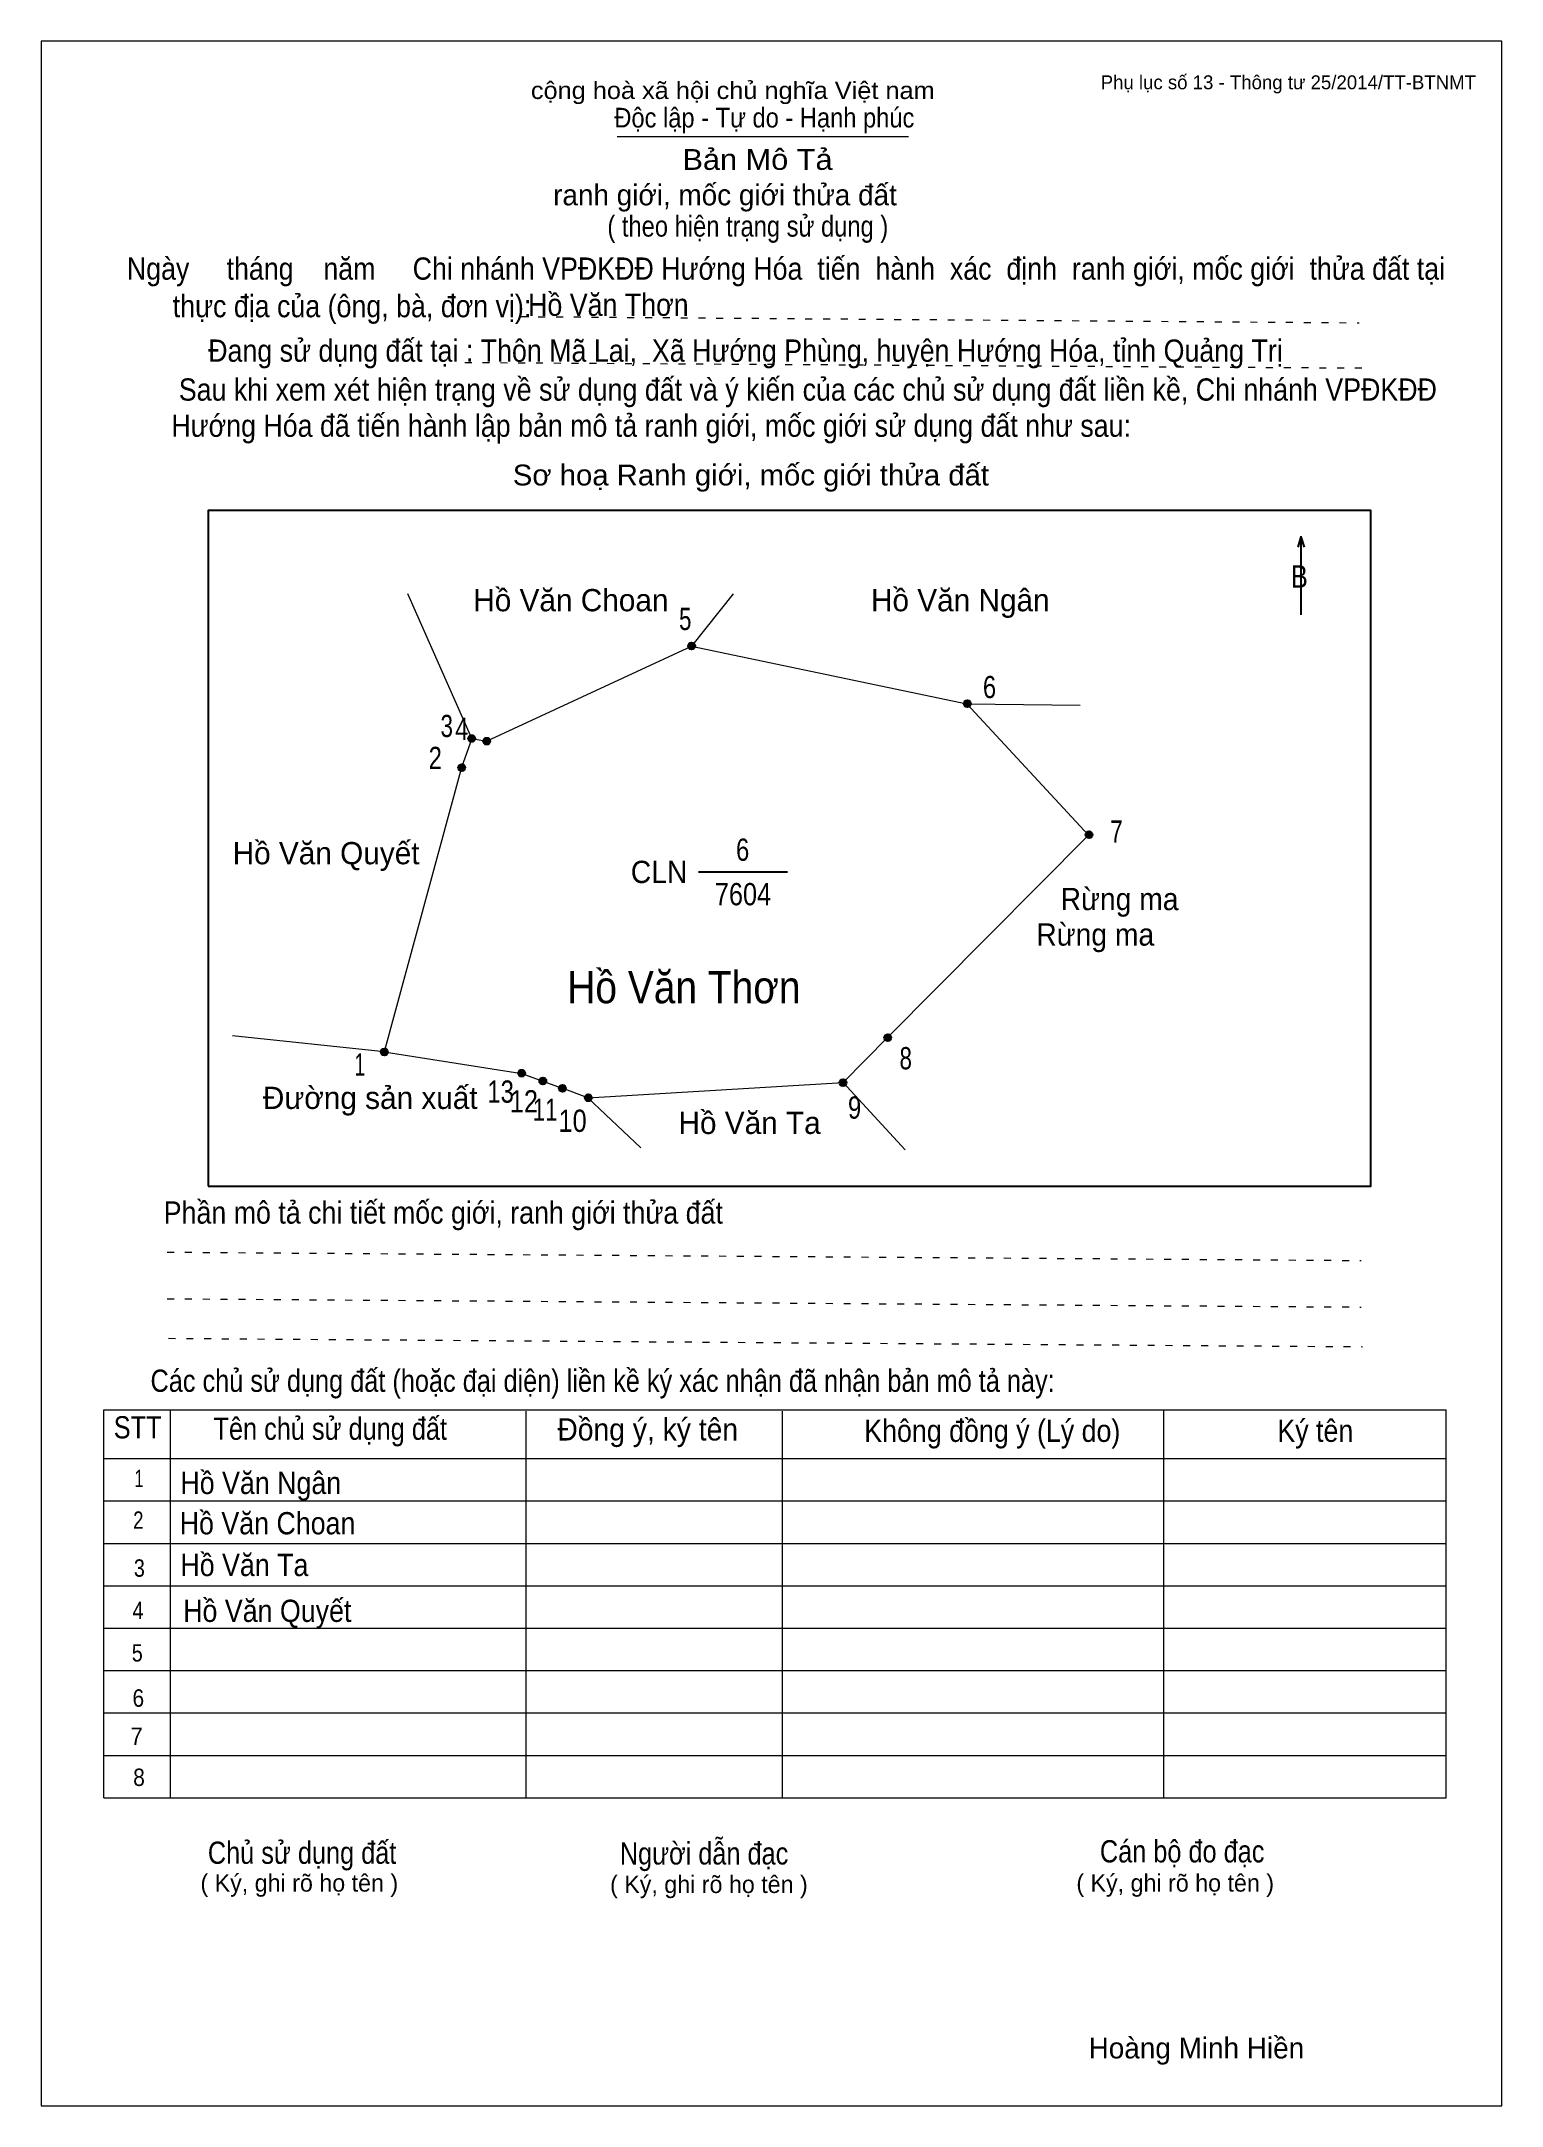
# Model space of a CAD drawing. Header units: centimetres. Extents: x 0 to 21, y 0 to 29.7.
import ezdxf
from ezdxf.enums import TextEntityAlignment as Align

# ---------------------------------------------------------------- set-up
doc = ezdxf.new("R2010")
doc.units = ezdxf.units.CM
doc.header["$LTSCALE"] = 0.13
doc.linetypes.add('DOTTED', pattern=[1.5, 0.3, -1.2])
for name, color, linetype, lineweight in [('1', 7, 'Continuous', 13), ('32', 7, 'Continuous', 25), ('33', 7, 'Continuous', 25), ('6', 7, 'Continuous', 13), ('62', 7, 'Continuous', 13)]:
    doc.layers.add(name, color=color, linetype=linetype, lineweight=lineweight)
for name, color, linetype in [('2', 7, 'Continuous'), ('34', 7, 'Continuous'), ('63', 7, 'Continuous')]:
    doc.layers.add(name, color=color, linetype=linetype)

msp = doc.modelspace()

# ---------------------------------------------------------------- hatches: boundary and pattern name
at = {"layer": '32'}
for points in [[(9.4002, 21.0004, 1), (9.3002, 21.0004, 1)], [(13.3663, 20.17, 1), (13.2663, 20.17, 1)], [(6.2382, 19.6698, 1), (6.1382, 19.6698, 1)], [(6.453, 19.6311, 1), (6.353, 19.6311, 1)], [(6.0956, 19.2504, 1), (5.9956, 19.2504, 1)], [(15.1171, 18.2842, 1), (15.0171, 18.2842, 1)], [(4.9829, 15.1587, 1), (4.8829, 15.1587, 1)], [(12.2211, 15.3665, 1), (12.1211, 15.3665, 1)], [(6.9578, 14.8547, 1), (6.8578, 14.8547, 1)], [(7.2617, 14.7423, 1), (7.1617, 14.7423, 1)], [(7.544, 14.6376, 1), (7.444, 14.6376, 1)], [(11.5783, 14.719, 1), (11.4783, 14.719, 1)], [(7.9146, 14.5004, 1), (7.8146, 14.5004, 1)]]:
    msp.add_hatch(color=256, dxfattribs=at).paths.add_polyline_path(points)

# ---------------------------------------------------------------- linework, layer by layer
at = {"layer": '1'}
msp.add_lwpolyline([(21, 0), (21, 29.7), (0, 29.7), (0, 0)], close=True, dxfattribs=at)
at = {"layer": '32'}
for centre in [(9.3502, 21.0004), (13.3163, 20.17), (6.1882, 19.6698), (6.403, 19.6311), (6.0456, 19.2504), (15.0671, 18.2842), (4.9329, 15.1587), (12.1711, 15.3665), (6.9078, 14.8547), (7.2117, 14.7423), (7.494, 14.6376), (11.5283, 14.719), (7.8646, 14.5004)]:
    msp.add_circle(centre, 0.05, dxfattribs=at)
at = {"layer": '33'}
msp.add_line((9.45, 17.75), (10.73, 17.75), dxfattribs=at)
at = {"layer": '6'}
for p, q in [((6.19, 19.67), (5.27, 21.75)), ((9.95, 21.75), (9.35, 21)), ((9.35, 21), (13.31, 20.17)), ((13.31, 20.17), (15.06, 18.28)), ((13.31, 20.17), (14.94, 20.15)), ((6.19, 19.67), (6.04, 19.25)), ((6.04, 19.25), (4.93, 15.16)), ((15.06, 18.28), (12.17, 15.37)), ((4.93, 15.16), (2.75, 15.39)), ((12.17, 15.37), (11.53, 14.72)), ((7.86, 14.5), (7.49, 14.64)), ((7.86, 14.5), (11.53, 14.72)), ((11.53, 14.72), (12.42, 13.75)), ((7.86, 14.5), (8.62, 13.78))]:
    msp.add_line(p, q, dxfattribs=at)
for points in [[(6.19, 19.67), (6.4, 19.63), (9.35, 21)], [(4.93, 15.16), (6.91, 14.85), (7.21, 14.74), (7.49, 14.64)]]:
    msp.add_lwpolyline(points, dxfattribs=at)
at = {"layer": '62'}
for p, q in [((8.28, 28.33), (12.47, 28.33)), ((0.9, 10.01), (20.2, 10.01)), ((0.9, 4.43), (0.9, 10.01)), ((1.86, 4.43), (1.86, 10.01)), ((6.97, 4.43), (6.97, 9.99)), ((10.66, 4.43), (10.66, 9.99)), ((16.14, 4.43), (16.14, 10.01)), ((20.2, 4.43), (20.2, 10.01)), ((0.9, 9.31), (20.2, 9.31)), ((0.9, 8.7), (20.2, 8.7)), ((0.9, 8.09), (20.2, 8.09)), ((0.9, 7.48), (20.2, 7.48)), ((0.9, 6.87), (20.2, 6.87)), ((0.9, 6.26), (20.2, 6.26)), ((0.9, 5.65), (20.2, 5.65)), ((0.9, 5.04), (20.2, 5.04)), ((0.9, 4.43), (20.2, 4.43))]:
    msp.add_line(p, q, dxfattribs=at)
at = {"layer": '62', "linetype": 'DOTTED'}
for p, q in [((6.89, 25.74), (18.95, 25.65)), ((6.09, 25.08), (19.04, 25)), ((1.81, 12.28), (18.98, 12.16)), ((1.81, 11.61), (18.98, 11.49)), ((1.83, 11.04), (19, 10.92))]:
    msp.add_line(p, q, dxfattribs=at)
at = {"layer": '62', "lineweight": 25}
for p, q in [((18.11, 22.58), (18.11, 21.45)), ((18.11, 22.57), (18.07, 22.42)), ((18.11, 22.57), (18.16, 22.42))]:
    msp.add_line(p, q, dxfattribs=at)
msp.add_lwpolyline([(2.4, 13.23), (19.12, 13.23), (19.12, 22.95), (2.4, 22.95)], close=True, dxfattribs=at)

# ---------------------------------------------------------------- texts
at = {"layer": '2', "width": 0.9}
msp.add_text('Hồ Văn Thơn', height=0.4651, dxfattribs=at).set_placement((9.24, 15.86), align=Align.CENTER)
at = {"layer": '32'}
for s, width, p in [('5', 0.75, (9.26, 21.23)), ('6', 0.8, (13.635, 20.25)), ('3', 0.75, (5.83, 19.69)), ('4', 0.8, (6.045, 19.65)), ('2', 0.8, (5.665, 19.23)), ('7', 0.75, (15.46, 18.17)), ('8', 0.75, (12.43, 14.91)), ('1', 0.65, (4.58, 14.82)), ('13', 0.8, (6.605, 14.43)), ('12', 0.85, (6.94, 14.29)), ('11', 0.75, (7.245, 14.17)), ('10', 0.85, (7.64, 14.01)), ('9', 0.8, (11.695, 14.2))]:
    msp.add_text(s, height=0.32, dxfattribs=dict(at, width=width)).set_placement(p, align=Align.CENTER)
at = {"layer": '33'}
for s, p in [('Hồ Văn Choan', (7.615, 21.5)), ('Hồ Văn Ngân', (13.215, 21.5)), ('Hồ Văn Quyết', (4.095, 17.86)), ('Đường sản xuất', (4.73, 14.34)), ('Hồ Văn Ta', (10.185, 13.98))]:
    msp.add_text(s, height=0.32, dxfattribs=at).set_placement(p, align=Align.CENTER)
for s, width, p in [('6', 0.8, (10.085, 17.91)), ('7604', 0.85, (10.09, 17.27)), ('Rừng ma', 0.95, (15.505, 17.2)), ('Rừng ma', 0.95, (15.505, 17.2)), ('Rừng ma', 0.95, (15.155, 16.69))]:
    msp.add_text(s, height=0.32, dxfattribs=dict(at, width=width)).set_placement(p, align=Align.CENTER)
at = {"layer": '33', "width": 0.95}
msp.add_text('CLN', height=0.32, dxfattribs=at).set_placement((9.29, 17.59), align=Align.RIGHT)
at = {"layer": '34', "width": 0.9}
for s, p in [('Hồ Văn Thơn', (7, 25.75)), ('Hồ Văn Ngân', (2, 8.8)), ('Hồ Văn Choan', (1.99, 8.22)), ('Hồ Văn Ta', (2, 7.62)), ('Hồ Văn Quyết', (2.04, 6.96))]:
    msp.add_text(s, height=0.32, dxfattribs=at).set_placement(p)
at = {"layer": '62'}
for s, height, width, p in [('cộng hoà xã hội chủ nghĩa Việt nam', 0.2474, 1.1, (7.04, 28.87)), ('Độc lập - Tự do - Hạnh phúc', 0.2828, 0.9, (8.24, 28.46)), ('Bản Mô Tả', 0.3, 1.1, (9.22, 27.85)), ('( theo hiện trạng sử dụng )', 0.3, 0.85, (8.14, 26.89)), ('Ngày     tháng    năm     Chi nhánh VPĐKĐĐ Hướng Hóa  tiến  hành  xác  định  ranh giới, mốc giới  thửa đất tại ', 0.32, 0.9, (1.23, 26.27)), ('thực địa của (ông, bà, đơn vị): ', 0.32, 0.9, (1.89, 25.73)), ('Đang sử dụng đất tại : Thôn Mã Lai,  Xã Hướng Phùng, huyện Hướng Hóa, tỉnh Quảng Trị', 0.32, 0.9, (2.4, 25.09)), (' Sau khi xem xét hiện trạng về sử dụng đất và ý kiến của các chủ sử dụng đất liền kề, Chi nhánh VPĐKĐĐ ', 0.32, 0.9, (1.87, 24.53)), ('Hướng Hóa đã tiến hành lập bản mô tả ranh giới, mốc giới sử dụng đất như sau:', 0.32, 0.9, (1.87, 24.01)), ('Sơ hoạ Ranh giới, mốc giới thửa đất', 0.3, 1.05, (6.78, 23.31)), ('B', 0.32, 0.85, (17.97, 21.84)), ('Phần mô tả chi tiết mốc giới, ranh giới thửa đất ', 0.32, 0.9, (1.76, 12.69)), ('Các chủ sử dụng đất (hoặc đại diện) liền kề ký xác nhận đã nhận bản mô tả này:', 0.32, 0.85, (1.57, 10.27))]:
    msp.add_text(s, height=height, dxfattribs=dict(at, width=width)).set_placement(p)
msp.add_text('ranh giới, mốc giới thửa đất', height=0.3, dxfattribs=at).set_placement((7.36, 27.34))
for s, height, width, p in [('STT', 0.32, 0.85, (1.385, 9.6)), ('Tên chủ sử dụng đất', 0.32, 0.85, (4.155, 9.58)), ('Đồng ý, ký tên', 0.32, 0.95, (8.72, 9.57)), ('Không đồng ý (Lý do)', 0.32, 0.9, (13.675, 9.55)), ('Ký tên', 0.32, 0.9, (18.32, 9.55)), ('1', 0.25, 0.7, (1.405, 8.9)), ('2', 0.25, 0.8, (1.395, 8.3)), ('3', 0.25, 0.85, (1.41, 7.61)), ('4', 0.25, 0.85, (1.39, 7)), ('5', 0.25, 0.85, (1.38, 6.39)), ('6', 0.25, 0.9, (1.395, 5.74)), ('7', 0.25, 0.95, (1.37, 5.19)), ('8', 0.25, 0.9, (1.405, 4.6)), ('Người dẫn đạc', 0.32, 0.85, (9.53, 3.47)), ('Chủ sử dụng đất', 0.32, 0.85, (3.75, 3.48)), ('Cán bộ đo đạc', 0.32, 0.85, (16.405, 3.5))]:
    msp.add_text(s, height=height, dxfattribs=dict(at, width=width)).set_placement(p, align=Align.CENTER)
for p in [(3.71, 3.08), (9.6, 3.06), (16.305, 3.08)]:
    msp.add_text('( Ký, ghi rõ họ tên )', height=0.25, dxfattribs=at).set_placement(p, align=Align.CENTER)
at = {"layer": '63'}
msp.add_text('Phụ lục số 13 - Thông tư 25/2014/TT-BTNMT', height=0.2, dxfattribs=at).set_placement((20.63, 29.01), align=Align.RIGHT)
msp.add_text('Hoàng Minh Hiền', height=0.3, dxfattribs=at).set_placement((16.61, 0.68), align=Align.CENTER)

doc.saveas('drawing.dxf')
